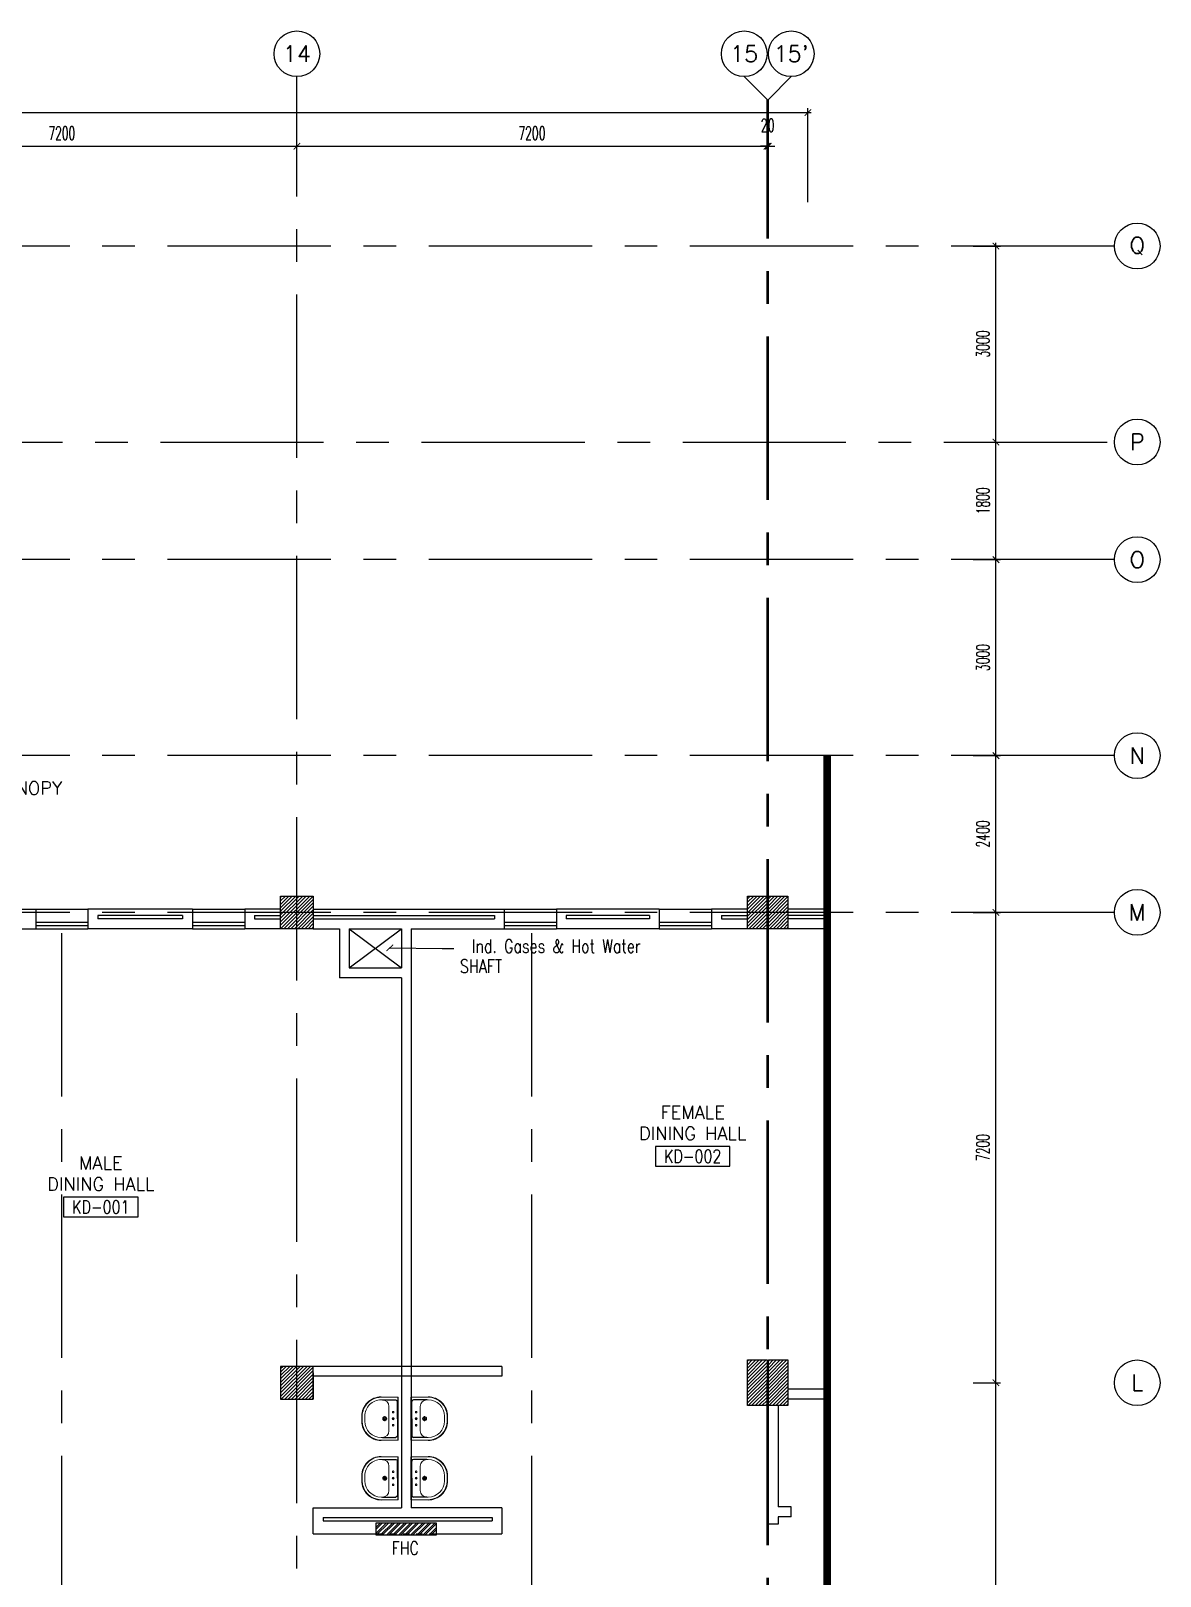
# Model space of a CAD drawing. Extents: x -0.4 to 91.7, y -13.2 to 78.1.
# Drawn here: x 74.37 to 91.66, y 54.41 to 78.06 of the extents above; entities that cross this region are included whole.
import ezdxf
from ezdxf.enums import TextEntityAlignment as Align

# ---------------------------------------------------------------- set-up
doc = ezdxf.new("R2010")
doc.units = 0
doc.header["$MEASUREMENT"] = 0
doc.header["$PDMODE"] = 3
doc.header["$PDSIZE"] = 0.1
for name, pattern in [('CENTER2', [1.125, 0.75, -0.125, 0.125, -0.125]), ('CENTERX2', [4, 2.5, -0.5, 0.5, -0.5]), ('DASHED', [0.75, 0.5, -0.25]), ('HIDDEN', [0.375, 0.25, -0.125])]:
    doc.linetypes.add(name, pattern=pattern)
doc.layers.get('0').update_dxf_attribs({"color": 11, "linetype": 'CONTINUOUS'})
doc.layers.get('DEFPOINTS').update_dxf_attribs({"color": 11, "linetype": 'CONTINUOUS'})
for name, color, linetype in [('A-JEERI', 11, 'CONTINUOUS'), ('AX', 11, 'CONTINUOUS'), ('AX-CR', 11, 'CONTINUOUS'), ('AX-DIM', 11, 'CONTINUOUS'), ('AX-TXT', 11, 'CONTINUOUS'), ('AXES', 11, 'CENTERX2'), ('CANOPY-LN', 11, 'CONTINUOUS'), ('COL', 11, 'CONTINUOUS'), ('ELEV', 11, 'CONTINUOUS'), ('FHC', 11, 'CONTINUOUS'), ('FIX', 11, 'CONTINUOUS'), ('HAT', 11, 'CONTINUOUS'), ('INSUL', 11, 'CONTINUOUS'), ('RM-BOX', 11, 'CONTINUOUS'), ('RM-NAME', 11, 'CONTINUOUS'), ('RM-NO', 11, 'CONTINUOUS'), ('SHAFT', 11, 'CONTINUOUS'), ('WALL', 11, 'CONTINUOUS'), ('WIN', 11, 'CONTINUOUS')]:
    doc.layers.add(name, color=color, linetype=linetype)
doc.styles.add('ROMANS', font='ROMANS.shx', dxfattribs={"width": 0.6})
doc.dimstyles.new('STANDARD in', dxfattribs={"dimtxt": 0.2, "dimasz": 0.1, "dimexe": 0.07, "dimexo": 0.05, "dimgap": 0.1, "dimtad": 1, "dimdec": 0, "dimlfac": 1000, "dimzin": 0, "dimdsep": 46, "dimtxsty": 'ROMANS', "dimblk": 'ARCHTICK', "dimcen": 0.05, "dimdle": 0.05, "dimclrd": 7, "dimclre": 7, "dimclrt": 2, "dimadec": 0, "dimazin": 0, "dimtfac": 1, "dimtdec": 0, "dimtmove": 2, "dimatfit": 3, "dimldrblk": 'ARCHTICK', "dimfxl": 0, "dimtolj": 1, "dimtzin": 0, "dimarcsym": 0})

# ---------------------------------------------------------------- blocks, each defined once
blk = doc.blocks.new('RM1')
at = {"layer": 'RM-BOX'}
blk.add_lwpolyline([(570, -200), (-570, -200), (-570, -500), (570, -500)], close=True, dxfattribs=at)
at = {"layer": 'RM-NAME', "style": 'ROMANS'}
for tag, p in [('ROOMNAME1', (0, 324)), ('ROOMNAME2', (0, 0))]:
    blk.add_attdef(tag, text='', height=200, dxfattribs=at).set_placement(p, align=Align.MIDDLE)
at = {"layer": 'RM-NO', "style": 'ROMANS', "width": 0.8}
blk.add_attdef('ROOMNO', text='', height=200, dxfattribs=at).set_placement((0, -350), align=Align.MIDDLE)
blk = doc.blocks.new('*X64')
at = {"color": 0}
for p, q in [((203889, 62343), (204346, 62801)), ((203889, 62396), (204293, 62801)), ((203889, 62450), (204240, 62801)), ((203889, 62503), (204187, 62801)), ((203889, 62556), (204134, 62801)), ((203889, 62609), (204081, 62801)), ((203889, 62662), (204028, 62801)), ((203889, 62715), (203975, 62801)), ((203889, 62768), (203922, 62801)), ((203899, 62301), (204389, 62790)), ((203952, 62301), (204389, 62737)), ((204005, 62301), (204389, 62684)), ((204058, 62301), (204389, 62631)), ((204111, 62301), (204389, 62578)), ((204164, 62301), (204389, 62525)), ((204217, 62301), (204389, 62472)), ((204270, 62301), (204389, 62419)), ((204323, 62301), (204389, 62366)), ((204376, 62301), (204389, 62313))]:
    blk.add_line(p, q, dxfattribs=at)
blk = doc.blocks.new('_ARCHTICK')
at = {"color": 0, "linetype": 'ByBlock', "const_width": 0.15}
blk.add_lwpolyline([(-0.5, -0.5), (0.5, 0.5)], dxfattribs=at)
blk = doc.blocks.new('*D162')
at = {"layer": 'AX-DIM', "color": 7, "linetype": 'ByBlock', "lineweight": -2}
for p, q in [((71.191, 76.298), (78.491, 76.298)), ((71.241, 75.948), (71.241, 76.368)), ((78.441, 75.948), (78.441, 76.368))]:
    blk.add_line(p, q, dxfattribs=at)
at = {"layer": 'DEFPOINTS', "color": 0, "linetype": 'ByBlock'}
for p in [(78.441, 76.298), (71.241, 75.898), (78.441, 75.898)]:
    blk.add_point(p, dxfattribs=at)
at = {"layer": 'AX-DIM', "color": 7, "linetype": 'ByBlock', "lineweight": -2, "xscale": 0.1, "yscale": 0.1, "zscale": 0.1, "rotation": 180}
blk.add_blockref('_ARCHTICK', (71.241, 76.298), dxfattribs=at)
at = {"layer": 'AX-DIM', "color": 7, "linetype": 'ByBlock', "lineweight": -2, "xscale": 0.1, "yscale": 0.1, "zscale": 0.1}
blk.add_blockref('_ARCHTICK', (78.441, 76.298), dxfattribs=at)
at = {"layer": 'AX-DIM', "color": 2, "linetype": 'ByBlock', "insert": (74.841, 76.498), "char_height": 0.2, "attachment_point": 5, "style": 'ROMANS'}
blk.add_mtext('\\A1;7200', dxfattribs=at)
blk = doc.blocks.new('*X65')
at = {"color": 0}
for p, q in [((203887, 69501), (204387, 70001)), ((203889, 69556), (204334, 70001)), ((203889, 69609), (204281, 70001)), ((203889, 69662), (204228, 70001)), ((203889, 69715), (204175, 70001)), ((203889, 69768), (204121, 70001)), ((203889, 69821), (204068, 70001)), ((203889, 69874), (204015, 70001)), ((203889, 69927), (203962, 70001)), ((203889, 69980), (203909, 70001)), ((203940, 69501), (204389, 69950)), ((203993, 69501), (204389, 69897)), ((204046, 69501), (204389, 69844)), ((204099, 69501), (204389, 69791)), ((204152, 69501), (204389, 69738)), ((204205, 69501), (204389, 69685)), ((204258, 69501), (204389, 69632)), ((204311, 69501), (204389, 69579)), ((204364, 69501), (204389, 69526))]:
    blk.add_line(p, q, dxfattribs=at)
blk = doc.blocks.new('AXU')
at = {"layer": 'AX-CR'}
blk.add_circle((0, 350), 350, dxfattribs=at)
at = {"layer": 'AX-TXT', "style": 'ROMANS'}
blk.add_attdef('AX', text='', height=250, dxfattribs=at).set_placement((0, 350), align=Align.MIDDLE)
blk = doc.blocks.new('*D163')
at = {"layer": 'AX-DIM', "color": 7, "linetype": 'ByBlock', "lineweight": -2}
for p, q in [((78.391, 76.298), (85.691, 76.298)), ((78.441, 75.948), (78.441, 76.368)), ((85.641, 75.948), (85.641, 76.368))]:
    blk.add_line(p, q, dxfattribs=at)
at = {"layer": 'DEFPOINTS', "color": 0, "linetype": 'ByBlock'}
for p in [(85.641, 76.298), (78.441, 75.898), (85.641, 75.898)]:
    blk.add_point(p, dxfattribs=at)
at = {"layer": 'AX-DIM', "color": 7, "linetype": 'ByBlock', "lineweight": -2, "xscale": 0.1, "yscale": 0.1, "zscale": 0.1, "rotation": 180}
blk.add_blockref('_ARCHTICK', (78.441, 76.298), dxfattribs=at)
at = {"layer": 'AX-DIM', "color": 7, "linetype": 'ByBlock', "lineweight": -2, "xscale": 0.1, "yscale": 0.1, "zscale": 0.1}
blk.add_blockref('_ARCHTICK', (85.641, 76.298), dxfattribs=at)
at = {"layer": 'AX-DIM', "color": 2, "linetype": 'ByBlock', "insert": (82.041, 76.498), "char_height": 0.2, "attachment_point": 5, "style": 'ROMANS'}
blk.add_mtext('\\A1;7200', dxfattribs=at)
blk = doc.blocks.new('*D164')
at = {"layer": 'AX-DIM', "color": 7, "linetype": 'ByBlock', "lineweight": -2}
for p, q in [((85.641, 76.298), (85.541, 76.298)), ((85.641, 75.948), (85.641, 76.368)), ((85.641, 76.298), (85.661, 76.298)), ((85.661, 75.948), (85.661, 76.368)), ((85.661, 76.298), (85.761, 76.298))]:
    blk.add_line(p, q, dxfattribs=at)
at = {"layer": 'DEFPOINTS', "color": 0, "linetype": 'ByBlock'}
for p in [(85.661, 76.298), (85.641, 75.898), (85.661, 75.898)]:
    blk.add_point(p, dxfattribs=at)
at = {"layer": 'AX-DIM', "color": 7, "linetype": 'ByBlock', "lineweight": -2, "xscale": 0.1, "yscale": 0.1, "zscale": 0.1}
blk.add_blockref('_ARCHTICK', (85.641, 76.298), dxfattribs=at)
at = {"layer": 'AX-DIM', "color": 7, "linetype": 'ByBlock', "lineweight": -2, "xscale": 0.1, "yscale": 0.1, "zscale": 0.1, "rotation": 180}
blk.add_blockref('_ARCHTICK', (85.661, 76.298), dxfattribs=at)
at = {"layer": 'AX-DIM', "color": 2, "linetype": 'ByBlock', "insert": (85.651, 76.618), "char_height": 0.2, "attachment_point": 5, "style": 'ROMANS'}
blk.add_mtext('\\A1;20', dxfattribs=at)
blk = doc.blocks.new('*D137')
at = {"layer": 'AX-DIM', "color": 7, "lineweight": -2}
for p, q in [((10.951, 64.685), (10.951, 76.883)), ((86.267, 75.443), (86.267, 76.883)), ((10.901, 76.813), (86.317, 76.813))]:
    blk.add_line(p, q, dxfattribs=at)
at = {"layer": 'DEFPOINTS', "color": 0}
for p in [(86.267, 76.813), (86.267, 75.393), (10.951, 64.635)]:
    blk.add_point(p, dxfattribs=at)
at = {"layer": 'AX-DIM', "color": 7, "lineweight": -2, "xscale": 0.1, "yscale": 0.1, "zscale": 0.1, "rotation": 180}
blk.add_blockref('_ARCHTICK', (10.951, 76.813), dxfattribs=at)
at = {"layer": 'AX-DIM', "color": 7, "lineweight": -2, "xscale": 0.1, "yscale": 0.1, "zscale": 0.1}
blk.add_blockref('_ARCHTICK', (86.267, 76.813), dxfattribs=at)
at = {"layer": 'AX-DIM', "color": 2, "insert": (48.609, 77.013), "char_height": 0.2, "attachment_point": 5, "style": 'ROMANS'}
blk.add_mtext('\\A1;75316', dxfattribs=at)
blk = doc.blocks.new('C-300')
at = {"layer": 'HAT', "linetype": 'ByBlock', "ltscale": 0.3}
h = blk.add_hatch(dxfattribs=at)
h.set_pattern_fill('ANSI31', color=8, scale=300, style=0)
h.set_pattern_definition([(45, (-258496.182, -82361.005), (-26.5165043, 26.5165043), [])])
h.paths.add_polyline_path([(300, 500), (0, 500), (0, 250), (300, 250)])
h.paths.add_polyline_path([(300, 250), (0, 250), (0, 0), (300, 0)])
at = {"layer": 'COL'}
blk.add_lwpolyline([(0, 500), (300, 500), (300, 0), (0, 0)], close=True, dxfattribs=at)
blk = doc.blocks.new('LAV-003')
at = {"layer": 'FIX', "linetype": 'ByBlock'}
blk.add_line((-328, -25), (328, -25), dxfattribs=at)
at = {"layer": 'FIX', "linetype": 'Continuous', "lineweight": 20}
for p, q in [((-328, -285), (-328, -25)), ((0, -165), (-187, -165)), ((0, -165), (187, -165)), ((328, -285), (328, -25)), ((-288, -285), (-288, -265)), ((287, -285), (287, -265)), ((0, -535), (-38, -535)), ((0, -575), (-38, -575)), ((0, -535), (38, -535)), ((0, -575), (38, -575))]:
    blk.add_line(p, q, dxfattribs=at)
at = {"layer": 'FIX', "linetype": 'ByBlock', "ltscale": 0.3}
for p, q in [((-288, -265), (-288, -60)), ((0, -35), (-262, -35)), ((0, -35), (262, -35)), ((287, -265), (287, -60))]:
    blk.add_line(p, q, dxfattribs=at)
at = {"layer": 'FIX', "linetype": 'DASHED', "lineweight": 20, "ltscale": 0.04}
for p, q in [((-36, -230), (37, -230)), ((0, -194), (0, -266))]:
    blk.add_line(p, q, dxfattribs=at)
at = {"layer": 'FIX', "lineweight": 20}
for p, q in [((-16, -101), (15, -101)), ((0, -85), (0, -116))]:
    blk.add_line(p, q, dxfattribs=at)
at = {"layer": 'FIX', "linetype": 'Continuous', "lineweight": 20}
blk.add_lwpolyline([(295, -25), (0, -25), (-328, -25), (-334, -285, 0.414214), (-38, -582), (0, -582), (38, -582, 0.414214), (334, -285), (328, -25), (0, -25)], format="xyb", dxfattribs=at)
at = {"layer": 'FIX', "linetype": 'HIDDEN', "lineweight": 20, "ltscale": 0.05}
for centre in [(-100, -101), (100, -101)]:
    blk.add_circle(centre, 12.4, dxfattribs=at)
at = {"layer": 'FIX', "lineweight": 20}
for centre, radius in [((0, -230), 29.5), ((0, -230), 22.5), ((0, -101), 15.5)]:
    blk.add_circle(centre, radius, dxfattribs=at)
at = {"layer": 'FIX', "linetype": 'ByBlock', "ltscale": 0.3}
for centre, start, end in [((-262, -60), 90, 180), ((262, -60), 0, 90)]:
    blk.add_arc(centre, 25, start, end, dxfattribs=at)
at = {"layer": 'FIX', "linetype": 'Continuous', "lineweight": 20}
for centre, radius, start, end in [((-187, -265), 100, 90, 180), ((187, -265), 100, 0, 90), ((-38, -285), 290, 180, 270), ((-38, -285), 250, 180, 270), ((38, -285), 290, 270, 0), ((38, -285), 250, 270, 0)]:
    blk.add_arc(centre, radius, start, end, dxfattribs=at)
blk = doc.blocks.new('AXL')
at = {"layer": 'AX-CR'}
blk.add_circle((-350, 0), 350, dxfattribs=at)
at = {"layer": 'AX-TXT', "style": 'ROMANS'}
blk.add_attdef('AX', text='', height=250, dxfattribs=at).set_placement((-350, 0), align=Align.MIDDLE)
blk = doc.blocks.new('*D149')
at = {"layer": 'AX-DIM', "color": 7, "linetype": 'ByBlock', "lineweight": -2}
for p, q in [((88.797, 66.97), (89.217, 66.97)), ((89.147, 64.52), (89.147, 67.02)), ((88.797, 64.57), (89.217, 64.57))]:
    blk.add_line(p, q, dxfattribs=at)
at = {"layer": 'DEFPOINTS', "color": 0, "linetype": 'ByBlock'}
for p in [(88.747, 66.97), (89.147, 66.97), (88.747, 64.57)]:
    blk.add_point(p, dxfattribs=at)
at = {"layer": 'AX-DIM', "color": 7, "linetype": 'ByBlock', "lineweight": -2, "xscale": 0.1, "yscale": 0.1, "zscale": 0.1}
for p, rotation in [((89.147, 66.97), 90), ((89.147, 64.57), 270)]:
    blk.add_blockref('_ARCHTICK', p, dxfattribs=dict(at, rotation=rotation))
at = {"layer": 'AX-DIM', "color": 2, "linetype": 'ByBlock', "insert": (88.947, 65.77), "char_height": 0.2, "attachment_point": 5, "rotation": 90, "style": 'ROMANS'}
blk.add_mtext('\\A1;2400', dxfattribs=at)
blk = doc.blocks.new('*D150')
at = {"layer": 'AX-DIM', "color": 7, "linetype": 'ByBlock', "lineweight": -2}
for p, q in [((88.797, 57.37), (89.217, 57.37)), ((89.147, 50.12), (89.147, 57.42)), ((88.797, 50.17), (89.217, 50.17))]:
    blk.add_line(p, q, dxfattribs=at)
at = {"layer": 'DEFPOINTS', "color": 0, "linetype": 'ByBlock'}
for p in [(88.747, 57.37), (89.147, 57.37), (88.747, 50.17)]:
    blk.add_point(p, dxfattribs=at)
at = {"layer": 'AX-DIM', "color": 7, "linetype": 'ByBlock', "lineweight": -2, "xscale": 0.1, "yscale": 0.1, "zscale": 0.1}
for p, rotation in [((89.147, 57.37), 90), ((89.147, 50.17), 270)]:
    blk.add_blockref('_ARCHTICK', p, dxfattribs=dict(at, rotation=rotation))
at = {"layer": 'AX-DIM', "color": 2, "linetype": 'ByBlock', "insert": (88.947, 53.77), "char_height": 0.2, "attachment_point": 5, "rotation": 90, "style": 'ROMANS'}
blk.add_mtext('\\A1;7200', dxfattribs=at)
blk = doc.blocks.new('*D153')
at = {"layer": 'AX-DIM', "color": 7, "linetype": 'ByBlock', "lineweight": -2}
for p, q in [((89.147, 57.32), (89.147, 64.62)), ((88.797, 64.57), (89.217, 64.57)), ((88.797, 57.37), (89.217, 57.37))]:
    blk.add_line(p, q, dxfattribs=at)
at = {"layer": 'DEFPOINTS', "color": 0, "linetype": 'ByBlock'}
for p in [(88.747, 64.57), (89.147, 64.57), (88.747, 57.37)]:
    blk.add_point(p, dxfattribs=at)
at = {"layer": 'AX-DIM', "color": 7, "linetype": 'ByBlock', "lineweight": -2, "xscale": 0.1, "yscale": 0.1, "zscale": 0.1}
for p, rotation in [((89.147, 64.57), 90), ((89.147, 57.37), 270)]:
    blk.add_blockref('_ARCHTICK', p, dxfattribs=dict(at, rotation=rotation))
at = {"layer": 'AX-DIM', "color": 2, "linetype": 'ByBlock', "insert": (88.947, 60.97), "char_height": 0.2, "attachment_point": 5, "rotation": 90, "style": 'ROMANS'}
blk.add_mtext('\\A1;7200', dxfattribs=at)
blk = doc.blocks.new('*D154')
at = {"layer": 'AX-DIM', "color": 7, "linetype": 'ByBlock', "lineweight": -2}
for p, q in [((88.797, 74.77), (89.217, 74.77)), ((89.147, 71.72), (89.147, 74.82)), ((88.797, 71.77), (89.217, 71.77))]:
    blk.add_line(p, q, dxfattribs=at)
at = {"layer": 'DEFPOINTS', "color": 0, "linetype": 'ByBlock'}
for p in [(88.747, 74.77), (89.147, 74.77), (88.747, 71.77)]:
    blk.add_point(p, dxfattribs=at)
at = {"layer": 'AX-DIM', "color": 7, "linetype": 'ByBlock', "lineweight": -2, "xscale": 0.1, "yscale": 0.1, "zscale": 0.1}
for p, rotation in [((89.147, 74.77), 90), ((89.147, 71.77), 270)]:
    blk.add_blockref('_ARCHTICK', p, dxfattribs=dict(at, rotation=rotation))
at = {"layer": 'AX-DIM', "color": 2, "linetype": 'ByBlock', "insert": (88.947, 73.27), "char_height": 0.2, "attachment_point": 5, "rotation": 90, "style": 'ROMANS'}
blk.add_mtext('\\A1;3000', dxfattribs=at)
blk = doc.blocks.new('*D157')
at = {"layer": 'AX-DIM', "color": 7, "linetype": 'ByBlock', "lineweight": -2}
for p, q in [((89.147, 66.92), (89.147, 70.02)), ((88.797, 69.97), (89.217, 69.97)), ((88.797, 66.97), (89.217, 66.97))]:
    blk.add_line(p, q, dxfattribs=at)
at = {"layer": 'DEFPOINTS', "color": 0, "linetype": 'ByBlock'}
for p in [(88.747, 69.97), (89.147, 69.97), (88.747, 66.97)]:
    blk.add_point(p, dxfattribs=at)
at = {"layer": 'AX-DIM', "color": 7, "linetype": 'ByBlock', "lineweight": -2, "xscale": 0.1, "yscale": 0.1, "zscale": 0.1}
for p, rotation in [((89.147, 69.97), 90), ((89.147, 66.97), 270)]:
    blk.add_blockref('_ARCHTICK', p, dxfattribs=dict(at, rotation=rotation))
at = {"layer": 'AX-DIM', "color": 2, "linetype": 'ByBlock', "insert": (88.947, 68.47), "char_height": 0.2, "attachment_point": 5, "rotation": 90, "style": 'ROMANS'}
blk.add_mtext('\\A1;3000', dxfattribs=at)
blk = doc.blocks.new('*D158')
at = {"layer": 'AX-DIM', "color": 7, "linetype": 'ByBlock', "lineweight": -2}
for p, q in [((88.797, 71.77), (89.217, 71.77)), ((89.147, 69.92), (89.147, 71.82)), ((88.797, 69.97), (89.217, 69.97))]:
    blk.add_line(p, q, dxfattribs=at)
at = {"layer": 'DEFPOINTS', "color": 0, "linetype": 'ByBlock'}
for p in [(88.747, 71.77), (89.147, 71.77), (88.747, 69.97)]:
    blk.add_point(p, dxfattribs=at)
at = {"layer": 'AX-DIM', "color": 7, "linetype": 'ByBlock', "lineweight": -2, "xscale": 0.1, "yscale": 0.1, "zscale": 0.1}
for p, rotation in [((89.147, 71.77), 90), ((89.147, 69.97), 270)]:
    blk.add_blockref('_ARCHTICK', p, dxfattribs=dict(at, rotation=rotation))
at = {"layer": 'AX-DIM', "color": 2, "linetype": 'ByBlock', "insert": (88.947, 70.87), "char_height": 0.2, "attachment_point": 5, "rotation": 90, "style": 'ROMANS'}
blk.add_mtext('\\A1;1800', dxfattribs=at)

msp = doc.modelspace()

# ---------------------------------------------------------------- hatches: boundary and pattern name
at = {"layer": 'FHC', "linetype": 'ByBlock', "ltscale": 0.3}
h = msp.add_hatch(dxfattribs=at)
h.set_pattern_fill('ANSI32', color=11, scale=175, style=0)
h.set_pattern_definition([(44.999998, (-152.53975, 23.98371), (-0.046403885, 0.046403882), []), (44.999998, (-152.50881, 23.98371), (-0.046403885, 0.046403882), [])])
h.paths.add_polyline_path([(80.5764, 55.0347), (80.5764, 55.2247), (79.6564, 55.2247), (79.6564, 55.0347)])
h.paths.add_polyline_path([(79.4438, 54.6136), (79.4438, 55.0344), (79.7063, 55.0344), (79.7063, 54.6136)], flags=9)
at = {"layer": 'HAT'}
h = msp.add_hatch(dxfattribs=at)
h.set_pattern_fill('ANSI31', color=256, scale=0.3, style=0)
h.set_pattern_definition([(45, (-298.103787, -5.161), (-0.0265165043, 0.0265165043), [])])
h.paths.add_polyline_path([(85.6414, 57.37), (85.6414, 57.72), (85.3414, 57.72), (85.3414, 57.37)])
h.paths.add_polyline_path([(85.3414, 57.02), (85.6414, 57.02), (85.6414, 57.37), (85.3414, 57.37)])
h = msp.add_hatch(dxfattribs=at)
h.set_pattern_fill('ANSI31', color=256, scale=0.3, style=0)
h.set_pattern_definition([(45, (-297.783787, -5.161), (-0.0265165043, 0.0265165043), [])])
h.paths.add_polyline_path([(85.9614, 57.37), (85.9614, 57.72), (85.6614, 57.72), (85.6614, 57.37)])
h.paths.add_polyline_path([(85.6614, 57.02), (85.9614, 57.02), (85.9614, 57.37), (85.6614, 57.37)])

# ---------------------------------------------------------------- linework, layer by layer
at = {"layer": 'AXES'}
for p, q in [((78.4414, -12.4715), (78.4414, 77.3632)), ((85.6414, 77.0132), (85.2914, 77.3632)), ((85.6614, 77.0132), (86.0114, 77.3632)), ((85.6414, -1.1143), (85.6414, 77.0132)), ((85.6614, -1.1143), (85.6614, 77.0132)), ((90.9611, 74.77), (69.4414, 74.77)), ((0.35, 71.77), (90.9611, 71.77)), ((90.9611, 69.97), (69.4414, 69.97)), ((90.9611, 66.97), (69.4414, 66.97)), ((90.9611, 64.57), (69.4414, 64.57)), ((74.8414, 5.75), (74.8414, 64.57)), ((82.0414, 5.75), (82.0414, 64.57))]:
    msp.add_line(p, q, dxfattribs=at)
at = {"layer": 'COL'}
for points in [[(78.1914, 64.32), (78.1914, 64.82), (78.6914, 64.82), (78.6914, 64.32)], [(85.6414, 57.72), (85.6414, 57.02), (85.3414, 57.02), (85.3414, 57.72)], [(85.9614, 57.72), (85.9614, 57.02), (85.6614, 57.02), (85.6614, 57.72)], [(78.1914, 57.62), (78.1914, 57.12), (78.6914, 57.12), (78.6914, 57.62)]]:
    msp.add_lwpolyline(points, close=True, dxfattribs=at)
at = {"layer": 'ELEV', "linetype": 'CENTER2', "const_width": 0.12}
msp.add_lwpolyline([(86.5613, -0.0385), (86.5613, 66.97)], dxfattribs=at)
at = {"layer": 'FHC', "linetype": 'ByBlock', "ltscale": 0.3}
for p, q in [((79.6564, 55.2247), (80.5764, 55.2247)), ((79.6564, 55.0347), (79.6564, 55.2247)), ((80.5764, 55.2247), (80.5764, 55.0347)), ((80.5764, 55.0347), (79.6564, 55.0347))]:
    msp.add_line(p, q, dxfattribs=at)
at = {"layer": 'FHC', "color": 250, "linetype": 'HIDDEN', "ltscale": 0.25}
msp.add_line((79.6662, 55.0577), (80.5757, 55.0577), dxfattribs=at)
at = {"layer": 'INSUL'}
for p, q in [((76.6914, 64.52), (75.3914, 64.52)), ((75.3914, 64.52), (75.3914, 64.47)), ((76.6914, 64.47), (75.3914, 64.47)), ((76.6914, 64.52), (76.6914, 64.47)), ((77.7914, 64.52), (78.1914, 64.52)), ((77.7914, 64.52), (77.7914, 64.47)), ((77.7914, 64.47), (78.1914, 64.47)), ((78.6914, 64.52), (81.4664, 64.52)), ((78.6914, 64.47), (81.4664, 64.47)), ((81.4664, 64.52), (81.4664, 64.47)), ((83.8414, 64.52), (82.5664, 64.52)), ((82.5664, 64.52), (82.5664, 64.47)), ((83.8414, 64.47), (82.5664, 64.47)), ((83.8414, 64.52), (83.8414, 64.47)), ((84.9414, 64.52), (85.3414, 64.52)), ((84.9414, 64.52), (84.9414, 64.47)), ((84.9414, 64.47), (85.3414, 64.47)), ((86.5613, 64.52), (85.9614, 64.52)), ((86.5613, 64.47), (85.9614, 64.47))]:
    msp.add_line(p, q, dxfattribs=at)
at = {"layer": 'SHAFT', "linetype": 'ByBlock'}
for p, q in [((79.2414, 64.32), (80.0414, 63.72)), ((79.2414, 63.72), (80.0414, 64.32))]:
    msp.add_line(p, q, dxfattribs=at)
at = {"layer": 'WALL'}
for p, q in [((72.8414, 64.62), (74.4414, 64.62)), ((74.4414, 64.62), (74.4414, 64.32)), ((76.8414, 64.62), (75.2414, 64.62)), ((75.2414, 64.62), (75.2414, 64.32)), ((76.8414, 64.62), (76.8414, 64.32)), ((77.6414, 64.62), (77.6414, 64.32)), ((78.1914, 64.62), (77.6414, 64.62)), ((78.6914, 64.62), (81.6164, 64.62)), ((81.6164, 64.62), (81.6164, 64.32)), ((83.9914, 64.62), (82.4164, 64.62)), ((82.4164, 64.62), (82.4164, 64.32)), ((83.9914, 64.62), (83.9914, 64.32)), ((84.7914, 64.62), (84.7914, 64.32)), ((85.3414, 64.62), (84.7914, 64.62)), ((86.5613, 64.62), (85.9614, 64.62)), ((72.8414, 64.32), (74.4414, 64.32)), ((76.8414, 64.32), (75.2414, 64.32)), ((78.1914, 64.32), (77.6414, 64.32)), ((78.6914, 64.32), (79.0914, 64.32)), ((79.0914, 64.32), (79.0914, 63.57)), ((79.2414, 64.32), (80.0414, 64.32)), ((79.2414, 64.32), (79.2414, 63.72)), ((80.0414, 64.32), (80.0414, 63.72)), ((80.0414, 64.32), (80.0414, 63.72)), ((80.1914, 64.32), (80.1914, 55.4577)), ((80.1914, 64.32), (81.6164, 64.32)), ((83.9914, 64.32), (82.4164, 64.32)), ((85.3414, 64.32), (84.7914, 64.32)), ((86.5613, 64.32), (85.9614, 64.32)), ((79.2414, 63.72), (80.0414, 63.72)), ((80.0414, 63.57), (79.0914, 63.57)), ((80.0414, 63.57), (80.0414, 55.4577)), ((81.5796, 57.62), (78.6914, 57.62)), ((78.6914, 57.52), (78.6914, 57.12)), ((81.5796, 57.62), (81.5796, 57.47)), ((81.5796, 57.47), (78.6914, 57.47)), ((86.5613, 57.27), (85.9614, 57.27)), ((85.8114, 57.02), (85.8114, 55.47)), ((86.5613, 57.12), (85.9614, 57.12)), ((78.6914, 55.4577), (80.0414, 55.4577)), ((78.6914, 55.0577), (78.6914, 55.4577)), ((81.5796, 55.4577), (80.1914, 55.4577)), ((81.5796, 55.4577), (81.5796, 55.0577)), ((86.0114, 55.47), (85.8114, 55.47)), ((86.0114, 55.32), (86.0114, 55.47)), ((78.8414, 55.3077), (81.4296, 55.3077)), ((78.8414, 55.3077), (78.8414, 55.2577)), ((78.8414, 55.2577), (81.4296, 55.2577)), ((79.6564, 55.0577), (79.6564, 55.2247)), ((79.6564, 55.2247), (80.5764, 55.2247)), ((80.5764, 55.2247), (80.5764, 55.0574)), ((81.4296, 55.3077), (81.4296, 55.2577)), ((85.8114, 55.2074), (85.6614, 55.2074)), ((85.8114, 55.32), (85.8114, 55.2074)), ((86.0114, 55.32), (85.8114, 55.32)), ((78.6914, 55.0577), (79.6564, 55.0577)), ((80.5764, 55.0577), (81.5796, 55.0577))]:
    msp.add_line(p, q, dxfattribs=at)
at = {"layer": 'WIN'}
for p, q in [((74.4414, 64.62), (75.2414, 64.62)), ((76.8414, 64.62), (77.6414, 64.62)), ((81.6164, 64.62), (82.4164, 64.62)), ((83.9914, 64.62), (84.7914, 64.62)), ((74.4414, 64.42), (75.2414, 64.42)), ((74.4414, 64.37), (75.2414, 64.37)), ((76.8414, 64.42), (77.6414, 64.42)), ((76.8414, 64.37), (77.6414, 64.37)), ((81.6164, 64.42), (82.4164, 64.42)), ((81.6164, 64.37), (82.4164, 64.37)), ((83.9914, 64.42), (84.7914, 64.42)), ((83.9914, 64.37), (84.7914, 64.37)), ((74.4414, 64.32), (75.2414, 64.32)), ((76.8414, 64.32), (77.6414, 64.32)), ((81.6164, 64.32), (82.4164, 64.32)), ((83.9914, 64.32), (84.7914, 64.32))]:
    msp.add_line(p, q, dxfattribs=at)

# ---------------------------------------------------------------- block references
at = {"layer": 'A-JEERI', "linetype": 'ByBlock', "yscale": 0.0009999999892897904, "zscale": 0.001}
for p, xscale, rotation in [((80.0164, 56.8201), -0.0009999999892897904, 270), ((80.1664, 56.8201), 0.0009999999892897904, 90), ((80.0164, 55.9081), -0.0009999999892897904, 270), ((80.1664, 55.9081), 0.0009999999892897904, 90)]:
    msp.add_blockref('LAV-003', p, dxfattribs=dict(at, xscale=xscale, rotation=rotation))
at = {"layer": 'AX', "xscale": 0.001000000047497451, "yscale": 0.0009999999892897904, "zscale": 0.001}
for p, values in [((91.6611, 74.77), {'AX': 'Q'}), ((91.6611, 71.77), {'AX': 'P'}), ((91.6611, 69.97), {'AX': 'O'}), ((91.6611, 66.97), {'AX': 'N'}), ((91.6611, 64.57), {'AX': 'M'}), ((91.6611, 57.37), {'AX': 'L'})]:
    msp.add_blockref('AXL', p, dxfattribs=at).add_auto_attribs(values)
at = {"layer": 'AXES', "xscale": 0.001000000047497451, "yscale": 0.0009999999892897904, "zscale": 0.001}
for p, values in [((78.4414, 77.3632), {'AX': '14'}), ((85.2914, 77.3632), {'AX': '15'}), ((86.0114, 77.3632), {'AX': "15'"})]:
    msp.add_blockref('AXU', p, dxfattribs=at).add_auto_attribs(values)
at = {"layer": 'COL', "linetype": 'ByBlock', "xscale": 0.001000000047497451, "yscale": 0.0009999999892897904, "zscale": 0.001}
for p in [(85.3414, 64.32), (85.6614, 64.32)]:
    msp.add_blockref('C-300', p, dxfattribs=at)
at = {"layer": 'HAT', "xscale": 0.001000000047497451, "yscale": 0.0009999999892897904, "zscale": 0.001}
for name in ['*X65', '*X64']:
    msp.add_blockref(name, (-125.6971, -5.181), dxfattribs=at)
for p, values in [((84.5024, 61.1868), {'ROOMNO': 'KD-002', 'ROOMNAME2': 'DINING HALL', 'ROOMNAME1': 'FEMALE'}), ((75.4383, 60.4109), {'ROOMNO': 'KD-001', 'ROOMNAME2': 'DINING HALL', 'ROOMNAME1': 'MALE'})]:
    msp.add_blockref('RM1', p, dxfattribs=at).add_auto_attribs(values)

# ---------------------------------------------------------------- texts
at = {"layer": 'CANOPY-LN', "color": 4, "style": 'ROMANS'}
msp.add_text('LINE OF CANOPY', height=0.2, dxfattribs=at).set_placement((73.7305, 66.4722), align=Align.MIDDLE)
at = {"layer": 'FHC', "style": 'ROMANS', "width": 0.8}
msp.add_text('FHC', height=0.2, dxfattribs=at).set_placement((79.8908, 54.7386))
at = {"layer": 'SHAFT', "color": 4, "style": 'ROMANS', "width": 0.8}
for s, p in [('Ind. Gases & Hot Water', (82.4126, 64.0533)), ('SHAFT', (81.2609, 63.747))]:
    msp.add_text(s, height=0.2, dxfattribs=at).set_placement(p, align=Align.MIDDLE)

# ---------------------------------------------------------------- dimensions: what is measured, and where the dimension line sits
at = {"layer": 'AX-DIM'}
dim = msp.add_linear_dim(base=(86.2675, 76.813), p1=(10.9514, 64.6346), p2=(86.2675, 75.3929), dimstyle='STANDARD in', dxfattribs=at)
dim.commit()
dim.dimension.update_dxf_attribs({"geometry": '*D137', "text_midpoint": (48.6094, 77.013)})
at = {"layer": 'AX-DIM', "color": 1, "linetype": 'ByBlock'}
for base, p1, p2, picture, middle in [((85.6614, 76.2984), (85.6414, 75.8984), (85.6614, 75.8984), '*D164', (85.6514, 76.6184)), ((78.4414, 76.2984), (71.2414, 75.8984), (78.4414, 75.8984), '*D162', (74.8414, 76.4984)), ((85.6414, 76.2984), (78.4414, 75.8984), (85.6414, 75.8984), '*D163', (82.0414, 76.4984))]:
    dim = msp.add_linear_dim(base=base, p1=p1, p2=p2, dimstyle='STANDARD in', dxfattribs=at)
    dim.commit()
    dim.dimension.update_dxf_attribs({"geometry": picture, "text_midpoint": middle})
at = {"layer": 'AX-DIM', "linetype": 'ByBlock'}
for base, p1, p2, picture, middle in [((89.1471, 74.77), (88.7471, 71.77), (88.7471, 74.77), '*D154', (88.9471, 73.27)), ((89.1471, 71.77), (88.7471, 69.97), (88.7471, 71.77), '*D158', (88.9471, 70.87)), ((89.1471, 69.97), (88.7471, 66.97), (88.7471, 69.97), '*D157', (88.9471, 68.47)), ((89.1471, 66.97), (88.7471, 64.57), (88.7471, 66.97), '*D149', (88.9471, 65.77)), ((89.1471, 64.57), (88.7471, 57.37), (88.7471, 64.57), '*D153', (88.9471, 60.97)), ((89.1471, 57.37), (88.7471, 50.17), (88.7471, 57.37), '*D150', (88.9471, 53.77))]:
    dim = msp.add_linear_dim(base=base, p1=p1, p2=p2, angle=90, dimstyle='STANDARD in', dxfattribs=at)
    dim.commit()
    dim.dimension.update_dxf_attribs({"geometry": picture, "text_midpoint": middle})

# ---------------------------------------------------------------- leaders
at = {"layer": 'SHAFT', "color": 6, "linetype": 'ByBlock', "ltscale": 0.3}
msp.add_leader([(79.8652, 64.0282), (80.6645, 64.0148), (80.8433, 64.0148)], dimstyle='STANDARD in', dxfattribs=at)

doc.saveas('drawing.dxf')
